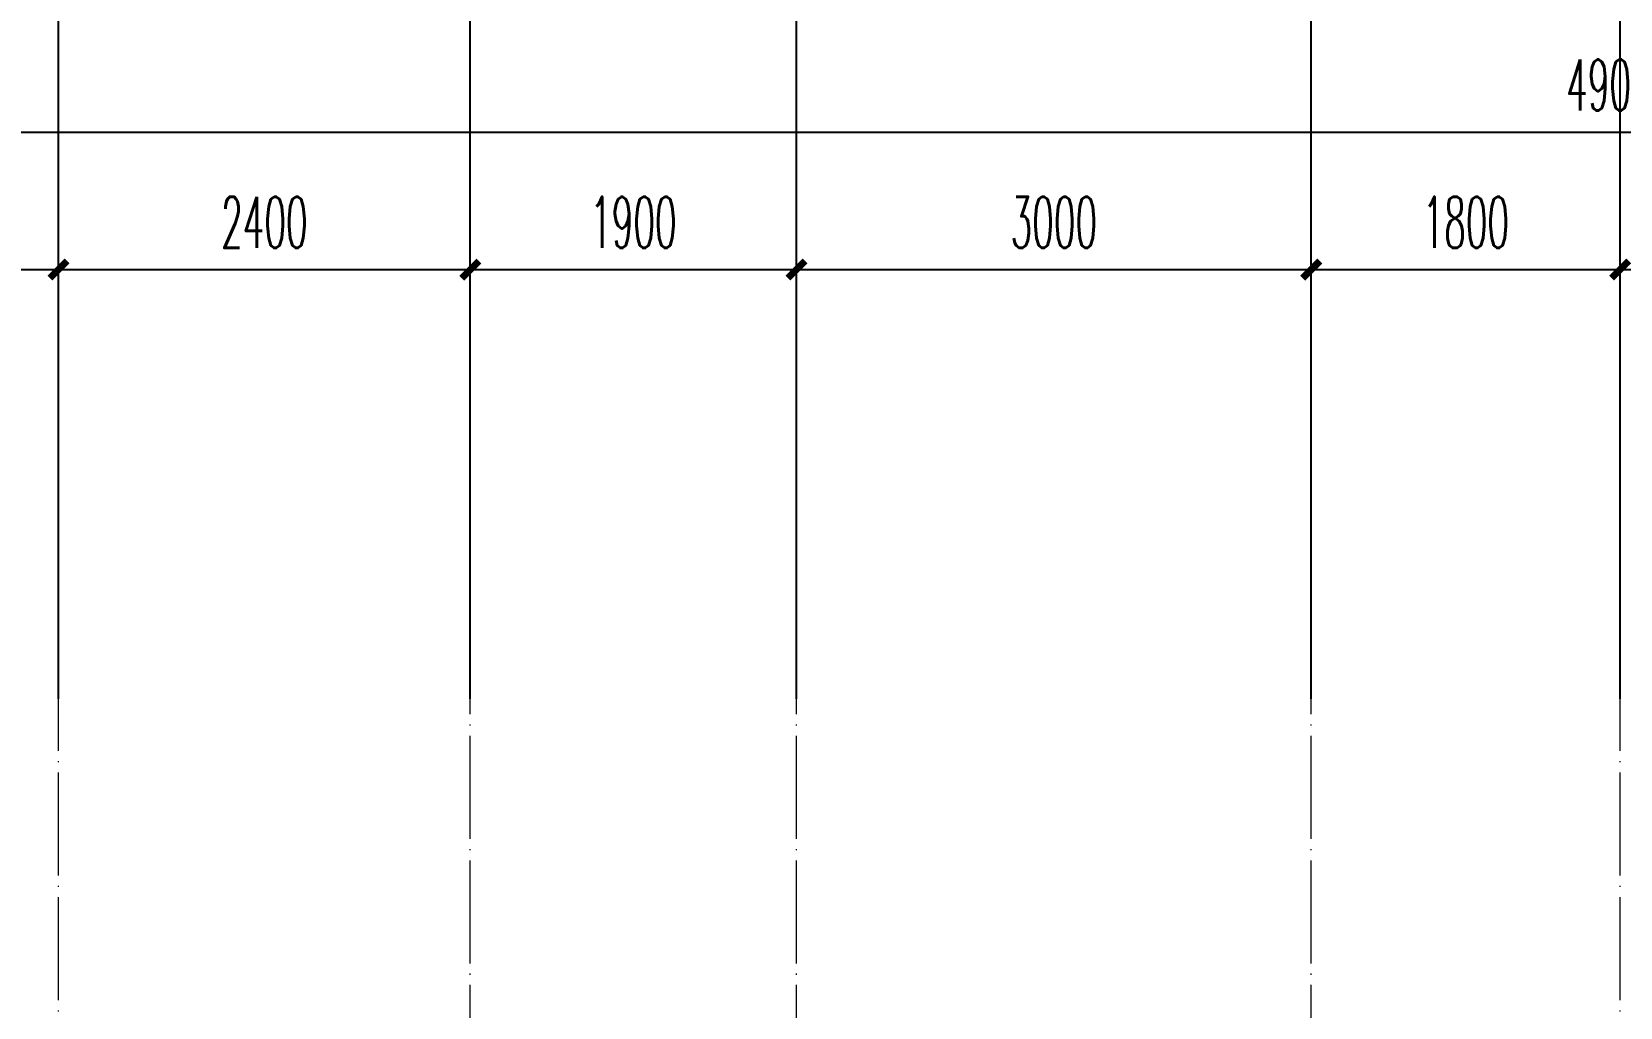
# Model space of a CAD drawing. Extents: x 27938 to 1042331, y -235042 to 1535213.
# Drawn here: x 697561 to 706817, y 453785 to 459467 of the extents above; entities that cross this region are included whole.
import ezdxf

# ---------------------------------------------------------------- set-up
doc = ezdxf.new("R2010")
doc.units = 0
doc.header["$LTSCALE"] = 1000
doc.header["$MEASUREMENT"] = 0
doc.linetypes.add('DOTE', pattern=[2.42, 2, -0.2, 0.02, -0.2])
doc.layers.add('3.5方案汇报，与郭总、侯月琴确定户型_t8$0$2020.03.04 -1安徽标准化洋房户型(UA）_t8_t8$0$看线', color=154, linetype='Continuous')
doc.layers.add('AXIS', color=3, linetype='Continuous')
doc.layers.add('DOTE', color=19, linetype='DOTE', lineweight=9)
doc.styles.add('_TCH_DIM_T3', font='SIMPLEX.shx', dxfattribs={"width": 0.494118, "bigfont": 'GBCBIG.shx'})
doc.dimstyles.new('_TCH_ARCH&&100', dxfattribs={"dimtxt": 297.5, "dimasz": 100, "dimexe": 250, "dimexo": 300, "dimgap": 126.25, "dimtad": 1, "dimdec": 0, "dimzin": 0, "dimdsep": 46, "dimtxsty": '_TCH_DIM_T3', "dimblk": 'ARCHTICK', "dimcen": 0.09, "dimclrt": 4, "dimazin": 2, "dimtfac": 1, "dimtdec": 0, "dimtix": 1, "dimtmove": 2, "dimatfit": 3, "dimfxl": 1, "dimtolj": 1, "dimtzin": 0, "dimarcsym": 0})

# ---------------------------------------------------------------- blocks, each defined once
blk = doc.blocks.new('GFDGDGRDGRDG')
at = {"layer": 'DOTE', "linetype": 'DOTE', "ltscale": 0.3}
for p, q in [((590893.7, 360558.3), (590893.7, 376108.3)), ((593293.7, 368758.3), (593293.7, 376108.3)), ((595193.7, 368758.3), (595193.7, 376108.3)), ((598193.7, 368758.3), (598193.7, 376108.3)), ((599993.7, 360558.3), (599993.7, 376108.3))]:
    blk.add_line(p, q, dxfattribs=at)
blk = doc.blocks.new('_ArchTick')
at = {"color": 0, "linetype": 'ByBlock', "const_width": 0.4}
blk.add_lwpolyline([(-0.5, -0.5), (0.5, 0.5)], dxfattribs=at)
blk = doc.blocks.new('*D784')
at = {"layer": 'AXIS', "color": 0, "lineweight": -2}
for p, q in [((706816.6, 455882.1), (706816.6, 458332.1)), ((708616.6, 455882.1), (708616.6, 458332.1)), ((706816.6, 458082.1), (708616.6, 458082.1))]:
    blk.add_line(p, q, dxfattribs=at)
at = {"layer": 'Defpoints', "color": 0}
for p in [(708616.6, 458082.1), (706816.6, 455582.1), (708616.6, 455582.1)]:
    blk.add_point(p, dxfattribs=at)
at = {"layer": 'AXIS', "color": 0, "lineweight": -2, "xscale": 100, "yscale": 100, "zscale": 100, "rotation": 180}
blk.add_blockref('_ArchTick', (706816.6, 458082.1), dxfattribs=at)
at = {"layer": 'AXIS', "color": 0, "lineweight": -2, "xscale": 100, "yscale": 100, "zscale": 100}
blk.add_blockref('_ArchTick', (708616.6, 458082.1), dxfattribs=at)
at = {"layer": 'AXIS', "color": 4, "insert": (707716.6, 458357.1), "char_height": 297.5, "attachment_point": 5, "style": '_TCH_DIM_T3'}
blk.add_mtext('\\A1;1800', dxfattribs=at)
blk = doc.blocks.new('*D825')
at = {"layer": 'AXIS', "color": 0, "lineweight": -2}
for p, q in [((696016.6, 455882.1), (696016.6, 458332.1)), ((697716.6, 455882.1), (697716.6, 458332.1)), ((696016.6, 458082.1), (697716.6, 458082.1))]:
    blk.add_line(p, q, dxfattribs=at)
at = {"layer": 'Defpoints', "color": 0}
for p in [(697716.6, 458082.1), (696016.6, 455582.1), (697716.6, 455582.1)]:
    blk.add_point(p, dxfattribs=at)
at = {"layer": 'AXIS', "color": 0, "lineweight": -2, "xscale": 100, "yscale": 100, "zscale": 100, "rotation": 180}
blk.add_blockref('_ArchTick', (696016.6, 458082.1), dxfattribs=at)
at = {"layer": 'AXIS', "color": 0, "lineweight": -2, "xscale": 100, "yscale": 100, "zscale": 100}
blk.add_blockref('_ArchTick', (697716.6, 458082.1), dxfattribs=at)
at = {"layer": 'AXIS', "color": 4, "insert": (696866.6, 458357.1), "char_height": 297.5, "attachment_point": 5, "style": '_TCH_DIM_T3'}
blk.add_mtext('\\A1;1700', dxfattribs=at)
blk = doc.blocks.new('*D826')
at = {"layer": 'AXIS', "color": 0, "lineweight": -2}
for p, q in [((697716.6, 455882.1), (697716.6, 458332.1)), ((700116.6, 455882.1), (700116.6, 458332.1)), ((697716.6, 458082.1), (700116.6, 458082.1))]:
    blk.add_line(p, q, dxfattribs=at)
at = {"layer": 'Defpoints', "color": 0}
for p in [(700116.6, 458082.1), (697716.6, 455582.1), (700116.6, 455582.1)]:
    blk.add_point(p, dxfattribs=at)
at = {"layer": 'AXIS', "color": 0, "lineweight": -2, "xscale": 100, "yscale": 100, "zscale": 100, "rotation": 180}
blk.add_blockref('_ArchTick', (697716.6, 458082.1), dxfattribs=at)
at = {"layer": 'AXIS', "color": 0, "lineweight": -2, "xscale": 100, "yscale": 100, "zscale": 100}
blk.add_blockref('_ArchTick', (700116.6, 458082.1), dxfattribs=at)
at = {"layer": 'AXIS', "color": 4, "insert": (698916.6, 458357.1), "char_height": 297.5, "attachment_point": 5, "style": '_TCH_DIM_T3'}
blk.add_mtext('\\A1;2400', dxfattribs=at)
blk = doc.blocks.new('*D827')
at = {"layer": 'AXIS', "color": 0, "lineweight": -2}
for p, q in [((700116.6, 455882.1), (700116.6, 458332.1)), ((702016.6, 455882.1), (702016.6, 458332.1)), ((700116.6, 458082.1), (702016.6, 458082.1))]:
    blk.add_line(p, q, dxfattribs=at)
at = {"layer": 'Defpoints', "color": 0}
for p in [(702016.6, 458082.1), (700116.6, 455582.1), (702016.6, 455582.1)]:
    blk.add_point(p, dxfattribs=at)
at = {"layer": 'AXIS', "color": 0, "lineweight": -2, "xscale": 100, "yscale": 100, "zscale": 100, "rotation": 180}
blk.add_blockref('_ArchTick', (700116.6, 458082.1), dxfattribs=at)
at = {"layer": 'AXIS', "color": 0, "lineweight": -2, "xscale": 100, "yscale": 100, "zscale": 100}
blk.add_blockref('_ArchTick', (702016.6, 458082.1), dxfattribs=at)
at = {"layer": 'AXIS', "color": 4, "insert": (701066.6, 458357.1), "char_height": 297.5, "attachment_point": 5, "style": '_TCH_DIM_T3'}
blk.add_mtext('\\A1;1900', dxfattribs=at)
blk = doc.blocks.new('*D828')
at = {"layer": 'AXIS', "color": 0, "lineweight": -2}
for p, q in [((702016.6, 455882.1), (702016.6, 458332.1)), ((705016.6, 455882.1), (705016.6, 458332.1)), ((702016.6, 458082.1), (705016.6, 458082.1))]:
    blk.add_line(p, q, dxfattribs=at)
at = {"layer": 'Defpoints', "color": 0}
for p in [(705016.6, 458082.1), (702016.6, 455582.1), (705016.6, 455582.1)]:
    blk.add_point(p, dxfattribs=at)
at = {"layer": 'AXIS', "color": 0, "lineweight": -2, "xscale": 100, "yscale": 100, "zscale": 100, "rotation": 180}
blk.add_blockref('_ArchTick', (702016.6, 458082.1), dxfattribs=at)
at = {"layer": 'AXIS', "color": 0, "lineweight": -2, "xscale": 100, "yscale": 100, "zscale": 100}
blk.add_blockref('_ArchTick', (705016.6, 458082.1), dxfattribs=at)
at = {"layer": 'AXIS', "color": 4, "insert": (703516.6, 458357.1), "char_height": 297.5, "attachment_point": 5, "style": '_TCH_DIM_T3'}
blk.add_mtext('\\A1;3000', dxfattribs=at)
blk = doc.blocks.new('*D829')
at = {"layer": 'AXIS', "color": 0, "lineweight": -2}
for p, q in [((705016.6, 455882.1), (705016.6, 458332.1)), ((706816.6, 455882.1), (706816.6, 458332.1)), ((705016.6, 458082.1), (706816.6, 458082.1))]:
    blk.add_line(p, q, dxfattribs=at)
at = {"layer": 'Defpoints', "color": 0}
for p in [(706816.6, 458082.1), (705016.6, 455582.1), (706816.6, 455582.1)]:
    blk.add_point(p, dxfattribs=at)
at = {"layer": 'AXIS', "color": 0, "lineweight": -2, "xscale": 100, "yscale": 100, "zscale": 100, "rotation": 180}
blk.add_blockref('_ArchTick', (705016.6, 458082.1), dxfattribs=at)
at = {"layer": 'AXIS', "color": 0, "lineweight": -2, "xscale": 100, "yscale": 100, "zscale": 100}
blk.add_blockref('_ArchTick', (706816.6, 458082.1), dxfattribs=at)
at = {"layer": 'AXIS', "color": 4, "insert": (705916.6, 458357.1), "char_height": 297.5, "attachment_point": 5, "style": '_TCH_DIM_T3'}
blk.add_mtext('\\A1;1800', dxfattribs=at)
blk = doc.blocks.new('*D830')
at = {"layer": 'AXIS', "color": 0, "lineweight": -2}
for p, q in [((682316.6, 455882.1), (682316.6, 459132.1)), ((731316.6, 455882.1), (731316.6, 459132.1)), ((682316.6, 458882.1), (731316.6, 458882.1))]:
    blk.add_line(p, q, dxfattribs=at)
at = {"layer": 'Defpoints', "color": 0}
for p in [(731316.6, 458882.1), (682316.6, 455582.1), (731316.6, 455582.1)]:
    blk.add_point(p, dxfattribs=at)
at = {"layer": 'AXIS', "color": 0, "lineweight": -2, "xscale": 100, "yscale": 100, "zscale": 100, "rotation": 180}
blk.add_blockref('_ArchTick', (682316.6, 458882.1), dxfattribs=at)
at = {"layer": 'AXIS', "color": 0, "lineweight": -2, "xscale": 100, "yscale": 100, "zscale": 100}
blk.add_blockref('_ArchTick', (731316.6, 458882.1), dxfattribs=at)
at = {"layer": 'AXIS', "color": 4, "insert": (706816.6, 459157.1), "char_height": 297.5, "attachment_point": 5, "style": '_TCH_DIM_T3'}
blk.add_mtext('\\A1;49000', dxfattribs=at)

msp = doc.modelspace()

# ---------------------------------------------------------------- linework, layer by layer
at = {"layer": 'AXIS'}
for p, q in [((697716.6, 455582.1), (697716.6, 459582.1)), ((700116.6, 455582.1), (700116.6, 459582.1)), ((702016.6, 455582.1), (702016.6, 459582.1)), ((705016.6, 455582.1), (705016.6, 459582.1)), ((706816.6, 455582.1), (706816.6, 459582.1))]:
    msp.add_line(p, q, dxfattribs=at)

# ---------------------------------------------------------------- block references
at = {"layer": '3.5方案汇报，与郭总、侯月琴确定户型_t8$0$2020.03.04 -1安徽标准化洋房户型(UA）_t8_t8$0$看线', "ltscale": 10}
msp.add_blockref('GFDGDGRDGRDG', (106822.9, 79473.8), dxfattribs=at)

# ---------------------------------------------------------------- dimensions: what is measured, and where the dimension line sits
at = {"layer": 'AXIS'}
for p1, p2, distance, picture, middle in [((682316.6, 455582.1), (731316.6, 455582.1), 3300, '*D830', (706816.6, 459157.1)), ((696016.6, 455582.1), (697716.6, 455582.1), 2500, '*D825', (696866.6, 458357.1)), ((697716.6, 455582.1), (700116.6, 455582.1), 2500, '*D826', (698916.6, 458357.1)), ((700116.6, 455582.1), (702016.6, 455582.1), 2500, '*D827', (701066.6, 458357.1)), ((702016.6, 455582.1), (705016.6, 455582.1), 2500, '*D828', (703516.6, 458357.1)), ((705016.6, 455582.1), (706816.6, 455582.1), 2500, '*D829', (705916.6, 458357.1)), ((706816.6, 455582.1), (708616.6, 455582.1), 2500, '*D784', (707716.6, 458357.1))]:
    dim = msp.add_aligned_dim(p1=p1, p2=p2, distance=distance, dimstyle='_TCH_ARCH&&100', dxfattribs=at)
    dim.commit()
    dim.dimension.update_dxf_attribs({"geometry": picture, "text_midpoint": middle})

doc.saveas('drawing.dxf')
